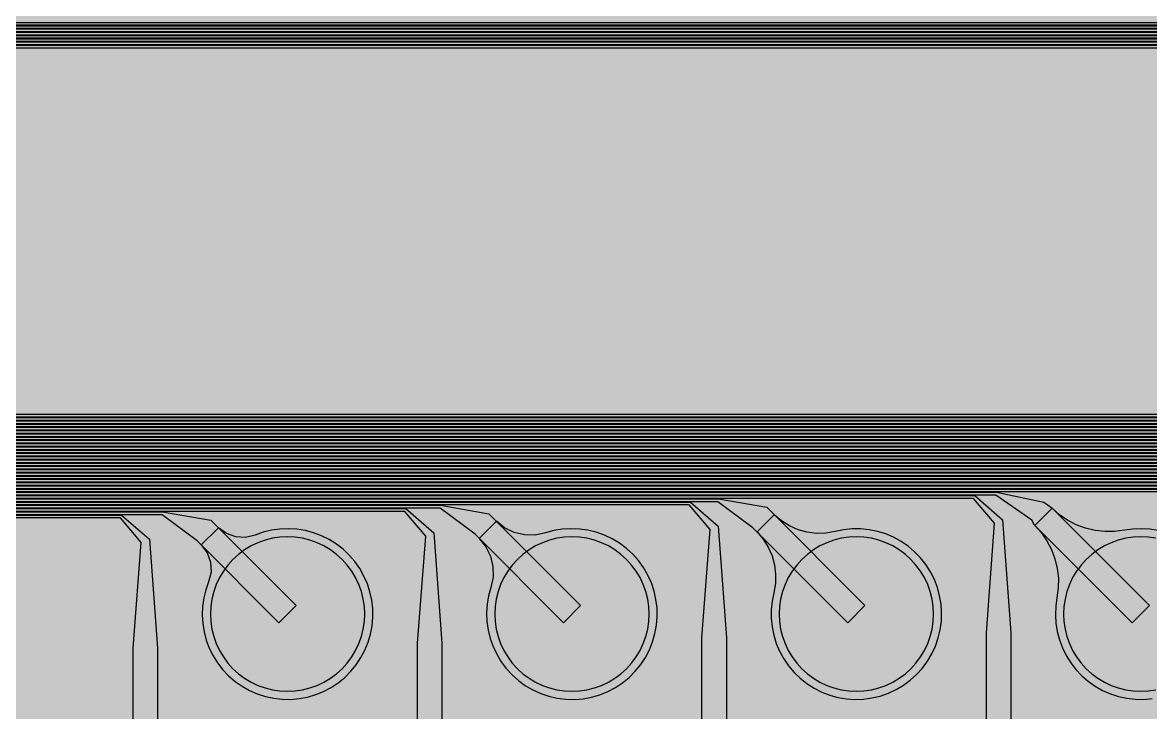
# Model space of a CAD drawing. Header units: metres. Extents: x -7231 to 10969, y -37556 to 1873.
# Drawn here: x -5395 to -4007, y -31052 to -30203 of the extents above; entities that cross this region are included whole.
import ezdxf

# ---------------------------------------------------------------- set-up
doc = ezdxf.new("R2010")
doc.units = ezdxf.units.M
for name, color, linetype in [('Metal1', 4, 'CONTINUOUS'), ('Metal2', 3, 'CONTINUOUS'), ('Polyimide', 7, 'CONTINUOUS'), ('Polyimide_Negative', 5, 'CONTINUOUS')]:
    doc.layers.add(name, color=color, linetype=linetype)

msp = doc.modelspace()

# ---------------------------------------------------------------- hatches: boundary and pattern name
at = {"layer": 'Polyimide'}
msp.add_hatch(color=7, dxfattribs=at).paths.add_polyline_path([(4065.7, -468), (4066.7, -502), (4068.5, -536), (4071.4, -570), (4075.5, -604), (4081, -638), (4088, -672), (4096.5, -706), (4106.6, -740), (4118.3, -774), (4131.6, -808), (4146.5, -842), (4162.9, -876), (4180.7, -910), (4199.8, -944), (4220.2, -978), (4241.7, -1012), (4264.2, -1046), (4287.5, -1080), (4311.5, -1114), (4336, -1148), (4360.9, -1182), (4385.9, -1216), (4410.9, -1250), (4435.7, -1284), (4460.2, -1318), (4484.2, -1352), (4507.5, -1385.9), (4530, -1419.9), (4551.5, -1453.9), (4571.9, -1487.9), (4591.1, -1521.9), (4608.9, -1555.9), (4625.3, -1589.9), (4640.1, -1623.9), (4653.4, -1657.9), (4665.1, -1691.9), (4675.2, -1725.9), (4683.7, -1759.9), (4690.7, -1793.9), (4696.2, -1827.9), (4700.3, -1861.9), (4703.2, -1895.9), (4705.1, -1929.9), (4706.1, -1963.9), (4706.4, -1997.9), (4706.5, -2031.9), (4706.5, -4793), (4710, -4838.4), (4720.2, -4882.7), (4737.1, -4925), (4760.1, -4964.2), (4788.9, -4999.5), (4822.6, -5030), (4860.5, -5055.1), (4901.8, -5074.2), (4901.8, -5074.2), (4970.7, -5105.2), (5034.7, -5145.3), (5092.8, -5193.5), (5143.8, -5249.2), (5186.9, -5311.2), (5221.2, -5378.4), (5246.2, -5449.7), (5261.4, -5523.7), (5266.5, -5599), (5261.4, -5674.3), (5246.2, -5748.3), (5221.2, -5819.6), (5186.9, -5886.8), (5143.8, -5948.8), (5092.8, -6004.5), (5034.7, -6052.7), (4970.7, -6092.8), (4901.8, -6123.8), (4860.5, -6142.9), (4822.6, -6168), (4788.9, -6198.5), (4760.1, -6233.8), (4737.1, -6273), (4720.2, -6315.3), (4710, -6359.6), (4706.5, -6405), (4706.5, -9221.5), (4710, -9266.9), (4720.2, -9311.2), (4737.1, -9353.5), (4760.1, -9392.7), (4788.9, -9428), (4822.6, -9458.5), (4860.5, -9483.6), (4901.8, -9502.7), (4970.7, -9533.7), (5034.7, -9573.8), (5092.8, -9622), (5143.8, -9677.7), (5186.9, -9739.7), (5221.2, -9806.9), (5246.2, -9878.2), (5261.4, -9952.2), (5266.5, -10027.5), (5261.4, -10102.8), (5246.2, -10176.8), (5221.2, -10248.1), (5186.9, -10315.3), (5143.8, -10377.3), (5092.8, -10433), (5034.7, -10481.2), (4970.7, -10521.3), (4901.8, -10552.3), (4860.5, -10571.4), (4822.6, -10596.5), (4788.9, -10627), (4760.1, -10662.3), (4737.1, -10701.5), (4720.2, -10743.8), (4710, -10788.1), (4706.5, -10833.5), (4706.5, -13650), (4710, -13695.4), (4720.2, -13739.7), (4737.1, -13782), (4760.1, -13821.2), (4788.9, -13856.5), (4822.6, -13887), (4860.5, -13912.1), (4901.8, -13931.2), (4970.7, -13962.2), (5034.7, -14002.2), (5092.8, -14050.5), (5143.8, -14106.2), (5186.9, -14168.2), (5221.2, -14235.4), (5246.2, -14306.7), (5261.4, -14380.7), (5266.5, -14456), (5261.4, -14531.3), (5246.2, -14605.3), (5221.2, -14676.5), (5186.9, -14743.8), (5143.8, -14805.8), (5092.8, -14861.5), (5034.7, -14909.7), (4970.7, -14949.8), (4901.8, -14980.8), (4860.5, -14999.9), (4822.6, -15025), (4788.9, -15055.5), (4760.1, -15090.8), (4737.1, -15130), (4720.2, -15172.3), (4710, -15216.6), (4706.5, -15262), (4706.5, -15456), (4720.9, -15750), (4764.1, -16041.3), (4835.7, -16326.8), (4934.9, -16604), (5060.7, -16870.2), (5212.1, -17122.7), (5387.5, -17359.2), (5585.2, -17577.3), (5803.3, -17775), (6039.8, -17950.4), (6292.3, -18101.8), (6558.4, -18227.6), (6835.6, -18326.8), (7121.2, -18398.3), (7412.4, -18441.5), (7706.5, -18456), (9969, -18456), (10047.4, -18459.8), (10125.1, -18471.4), (10201.2, -18490.4), (10275.2, -18516.9), (10346.1, -18550.5), (10413.5, -18590.8), (10476.5, -18637.6), (10534.7, -18690.3), (10587.4, -18748.5), (10634.2, -18811.5), (10674.5, -18878.9), (10708.1, -18949.8), (10734.6, -19023.8), (10753.6, -19099.9), (10765.2, -19177.6), (10769, -19256), (10769, -20895.8), (10730.2, -20951.4), (10694.6, -21009.1), (10662.2, -21068.6), (10633.2, -21129.9), (10607.6, -21192.7), (10585.5, -21256.7), (10566.9, -21322), (10552, -21388.1), (10540.8, -21455), (10533.4, -21522.3), (10529.6, -21590), (10529.6, -21657.8), (10533.4, -21725.5), (10540.8, -21792.9), (10552, -21859.7), (10566.9, -21925.9), (10585.5, -21991.1), (10607.6, -22055.2), (10633.2, -22117.9), (10662.2, -22179.2), (10694.6, -22238.7), (10730.2, -22296.4), (10769, -22352), (10769, -32454.2), (10728.7, -32510.5), (10691.7, -32568.9), (10658, -32629.3), (10627.8, -32691.6), (10601.2, -32755.4), (10578.2, -32820.7), (10558.9, -32887.1), (10543.4, -32954.5), (10531.8, -33022.7), (10524, -33091.4), (10520.1, -33160.5), (10520.1, -33229.7), (10524, -33298.8), (10531.8, -33367.5), (10543.4, -33435.7), (10558.9, -33503.1), (10578.2, -33569.5), (10601.2, -33634.8), (10627.8, -33698.6), (10658, -33760.8), (10691.7, -33821.3), (10728.7, -33879.7), (10769, -33936), (10769, -36556), (10765.2, -36634.4), (10753.6, -36712.1), (10734.6, -36788.2), (10708.1, -36862.1), (10674.5, -36933.1), (10634.2, -37000.5), (10587.4, -37063.5), (10534.7, -37121.7), (10476.5, -37174.4), (10413.5, -37221.2), (10346.1, -37261.5), (10275.2, -37295.1), (10201.2, -37321.6), (10125.1, -37340.6), (10047.4, -37352.1), (9969, -37356), (-6231, -37356), (-6309.4, -37352.1), (-6387.1, -37340.6), (-6463.2, -37321.6), (-6537.2, -37295.1), (-6608.1, -37261.5), (-6675.5, -37221.2), (-6738.5, -37174.4), (-6796.7, -37121.7), (-6849.4, -37063.5), (-6896.2, -37000.5), (-6936.5, -36933.1), (-6970.1, -36862.1), (-6996.6, -36788.2), (-7015.6, -36712.1), (-7027.2, -36634.4), (-7031, -36556), (-7031, -33936), (-6990.7, -33879.8), (-6953.7, -33821.3), (-6920, -33760.9), (-6889.8, -33698.6), (-6863.2, -33634.8), (-6840.2, -33569.5), (-6820.9, -33503.1), (-6805.4, -33435.7), (-6793.7, -33367.5), (-6785.9, -33298.8), (-6782, -33229.7), (-6782, -33160.5), (-6785.9, -33091.4), (-6793.7, -33022.7), (-6805.4, -32954.5), (-6820.9, -32887.1), (-6840.2, -32820.6), (-6863.2, -32755.4), (-6889.8, -32691.5), (-6920, -32629.3), (-6953.7, -32568.9), (-6990.7, -32510.4), (-7031, -32454.2), (-7031, -22364.8), (-6990.7, -22308.6), (-6953.7, -22250.1), (-6920, -22189.7), (-6889.8, -22127.5), (-6863.2, -22063.6), (-6840.2, -21998.4), (-6820.9, -21931.9), (-6805.4, -21864.5), (-6793.7, -21796.3), (-6785.9, -21727.6), (-6782, -21658.5), (-6782, -21589.3), (-6785.9, -21520.3), (-6793.7, -21451.5), (-6805.4, -21383.3), (-6820.9, -21315.9), (-6840.2, -21249.5), (-6863.2, -21184.2), (-6889.8, -21120.4), (-6920, -21058.1), (-6953.7, -20997.7), (-6990.7, -20939.3), (-7031, -20883), (-7031, -19256), (-7027.2, -19177.6), (-7015.6, -19099.9), (-6996.6, -19023.8), (-6970.1, -18949.8), (-6936.5, -18878.9), (-6896.2, -18811.5), (-6849.4, -18748.5), (-6796.7, -18690.3), (-6738.5, -18637.6), (-6675.5, -18590.8), (-6608.1, -18550.5), (-6537.2, -18516.9), (-6463.2, -18490.4), (-6387.1, -18471.4), (-6309.4, -18459.8), (-6231, -18456), (-3968.5, -18456), (-3674.4, -18441.5), (-3383.2, -18398.3), (-3097.6, -18326.8), (-2820.4, -18227.6), (-2554.3, -18101.8), (-2301.8, -17950.4), (-2065.3, -17775), (-1847.2, -17577.3), (-1649.5, -17359.2), (-1474.1, -17122.7), (-1322.7, -16870.2), (-1196.9, -16604), (-1097.7, -16326.8), (-1026.1, -16041.3), (-982.9, -15750), (-968.5, -15456), (-968.5, -15262), (-972, -15216.6), (-982.2, -15172.3), (-999.1, -15130), (-1022.1, -15090.8), (-1050.9, -15055.5), (-1084.6, -15025), (-1122.5, -14999.9), (-1163.8, -14980.8), (-1232.7, -14949.8), (-1296.7, -14909.7), (-1354.8, -14861.5), (-1405.8, -14805.8), (-1448.9, -14743.8), (-1483.2, -14676.5), (-1508.2, -14605.3), (-1523.4, -14531.3), (-1528.5, -14456), (-1523.4, -14380.7), (-1508.2, -14306.7), (-1483.2, -14235.4), (-1448.9, -14168.2), (-1405.8, -14106.2), (-1354.8, -14050.5), (-1296.7, -14002.2), (-1232.7, -13962.2), (-1163.8, -13931.2), (-1122.5, -13912.1), (-1084.6, -13887), (-1050.9, -13856.5), (-1022.1, -13821.2), (-999.1, -13782), (-982.2, -13739.7), (-972, -13695.4), (-968.5, -13650), (-968.5, -12309.6), (-972, -12264.3), (-982.2, -12219.9), (-999.1, -12177.7), (-1022.1, -12138.5), (-1050.9, -12103.2), (-1084.6, -12072.6), (-1122.5, -12047.5), (-1163.8, -12028.5), (-1232.7, -11997.4), (-1296.7, -11957.4), (-1354.8, -11909.1), (-1405.8, -11853.5), (-1448.9, -11791.5), (-1483.2, -11724.2), (-1508.2, -11653), (-1523.4, -11579), (-1528.5, -11503.7), (-1523.4, -11428.3), (-1508.2, -11354.4), (-1483.2, -11283.1), (-1448.9, -11215.9), (-1405.8, -11153.8), (-1354.8, -11098.2), (-1296.7, -11049.9), (-1232.7, -11009.9), (-1163.8, -10978.8), (-1122.5, -10959.8), (-1084.6, -10934.7), (-1050.9, -10904.1), (-1022.1, -10868.9), (-999.1, -10829.6), (-982.2, -10787.4), (-972, -10743), (-968.5, -10697.7), (-968.5, -9357.3), (-972, -9311.9), (-982.2, -9267.6), (-999.1, -9225.4), (-1022.1, -9186.1), (-1050.9, -9150.8), (-1084.6, -9120.3), (-1122.5, -9095.2), (-1163.8, -9076.2), (-1163.8, -9076.2), (-1232.7, -9045.1), (-1296.7, -9005.1), (-1354.8, -8956.8), (-1405.8, -8901.1), (-1448.9, -8839.1), (-1483.2, -8771.9), (-1508.2, -8700.6), (-1523.4, -8626.7), (-1528.5, -8551.3), (-1523.4, -8476), (-1508.2, -8402), (-1483.2, -8330.8), (-1448.9, -8263.5), (-1405.8, -8201.5), (-1354.8, -8145.9), (-1296.7, -8097.6), (-1232.7, -8057.6), (-1163.8, -8026.5), (-1163.8, -8026.5), (-1122.5, -8007.4), (-1084.6, -7982.4), (-1050.9, -7951.8), (-1022.1, -7916.5), (-999.1, -7877.3), (-982.2, -7835), (-972, -7790.7), (-968.5, -7745.4), (-968.5, -6405), (-972, -6359.6), (-982.2, -6315.3), (-999.1, -6273), (-1022.1, -6233.8), (-1050.9, -6198.5), (-1084.6, -6168), (-1122.5, -6142.9), (-1163.8, -6123.8), (-1163.8, -6123.8), (-1232.7, -6092.8), (-1296.7, -6052.7), (-1354.8, -6004.5), (-1405.8, -5948.8), (-1448.9, -5886.8), (-1483.2, -5819.6), (-1508.2, -5748.3), (-1523.4, -5674.3), (-1528.5, -5599), (-1523.4, -5523.7), (-1508.2, -5449.7), (-1483.2, -5378.4), (-1448.9, -5311.2), (-1405.8, -5249.2), (-1354.8, -5193.5), (-1296.7, -5145.3), (-1232.7, -5105.2), (-1163.8, -5074.2), (-1163.8, -5074.2), (-1122.5, -5055.1), (-1084.6, -5030), (-1050.9, -4999.5), (-1022.1, -4964.2), (-999.1, -4925), (-982.2, -4882.7), (-972, -4838.4), (-968.5, -4793), (-968.5, -2031.9), (-968.4, -1997.9), (-968.1, -1963.9), (-967.1, -1929.9), (-965.2, -1895.9), (-962.2, -1861.9), (-958, -1827.9), (-952.4, -1793.9), (-945.3, -1759.9), (-936.6, -1725.9), (-926.4, -1691.9), (-914.4, -1657.9), (-900.9, -1623.9), (-885.7, -1589.9), (-869.1, -1555.9), (-850.9, -1521.9), (-831.4, -1487.9), (-810.6, -1453.9), (-788.7, -1419.9), (-765.8, -1385.9), (-742.1, -1352), (-717.6, -1318), (-692.7, -1284), (-667.4, -1250), (-641.9, -1216), (-616.4, -1182), (-591.1, -1148), (-566.1, -1114), (-541.7, -1080), (-517.9, -1046), (-495, -1012), (-473.1, -978), (-452.4, -944), (-432.8, -910), (-414.7, -876), (-398, -842), (-382.9, -808), (-369.3, -774), (-357.4, -740), (-347.1, -706), (-338.4, -672), (-331.3, -638), (-325.7, -604), (-321.5, -570), (-318.6, -536), (-316.7, -502), (-315.7, -468), (-315.3, -434), (-315.2, -400), (-315.2, 401), (-315.2, 451), (-315.2, 1644), (-270.2, 1644), (-270, 1637.1), (-269.4, 1630.3), (-268.2, 1623.5), (-266.7, 1616.8), (-264.7, 1610.2), (-262.3, 1603.8), (-259.4, 1597.6), (-256.2, 1591.5), (-252.6, 1585.7), (-248.6, 1580.1), (-244.2, 1574.8), (-239.5, 1569.8), (-234.5, 1565.1), (-229.2, 1560.7), (-223.6, 1556.7), (-217.8, 1553.1), (-211.7, 1549.8), (-205.4, 1547), (-199, 1544.6), (-192.4, 1542.6), (-185.7, 1541), (-179, 1539.9), (-172.1, 1539.2), (-165.2, 1539), (-158.4, 1539.2), (-151.5, 1539.9), (-144.8, 1541), (-138.1, 1542.6), (-131.5, 1544.6), (-125.1, 1547), (-118.8, 1549.8), (-112.8, 1553.1), (-106.9, 1556.7), (-101.3, 1560.7), (-96, 1565.1), (-91, 1569.8), (-86.3, 1574.8), (-81.9, 1580.1), (-77.9, 1585.7), (-74.3, 1591.5), (-71.1, 1597.6), (-68.2, 1603.8), (-65.8, 1610.2), (-63.8, 1616.8), (-62.3, 1623.5), (-61.1, 1630.3), (-60.5, 1637.1), (-60.2, 1644), (1853, 1644), (1853, 1573), (3815.2, 1573), (3815.5, 1579.5), (3816.1, 1586.1), (3817.2, 1592.5), (3818.7, 1598.9), (3820.6, 1605.1), (3822.9, 1611.3), (3825.6, 1617.2), (3828.6, 1623), (3832.1, 1628.6), (3835.9, 1633.9), (3840.1, 1638.9), (3844.5, 1643.7), (3849.3, 1648.2), (3854.4, 1652.3), (3859.7, 1656.1), (3865.2, 1659.6), (3871, 1662.7), (3877, 1665.4), (3883.1, 1667.7), (3889.4, 1669.6), (3895.7, 1671.1), (3902.2, 1672.1), (3908.7, 1672.8), (3915.2, 1673), (3921.8, 1672.8), (3928.3, 1672.1), (3934.8, 1671.1), (3941.1, 1669.6), (3947.4, 1667.7), (3953.5, 1665.4), (3959.5, 1662.7), (3965.2, 1659.6), (3970.8, 1656.1), (3976.1, 1652.3), (3981.2, 1648.2), (3986, 1643.7), (3990.4, 1638.9), (3994.6, 1633.9), (3998.4, 1628.6), (4001.9, 1623), (4004.9, 1617.2), (4007.6, 1611.3), (4009.9, 1605.1), (4011.8, 1598.9), (4013.3, 1592.5), (4014.4, 1586.1), (4015, 1579.5), (4015.2, 1573), (4065.2, 1573), (4065.2, 451), (4065.2, 401), (4065.2, -400), (4065.3, -434), (4065.7, -468)])

# ---------------------------------------------------------------- linework, layer by layer
at = {"layer": 'Metal1'}
for points in [[(1352.7, -19211.9), (1352.7, -30199.7), (1321.7, -30230.7), (-5962.2, -30230.7), (-5993.2, -30199.7), (-5993.2, -27720.3), (-5962.2, -27689.2), (-22.8, -27689.2), (11.1, -27719.1), (21.5, -27877.1), (21.5, -28671), (-8.5, -28671), (-8.5, -27877.1), (1.9, -27722.9), (-24.2, -27692.8), (-5960.8, -27692.8), (-5989.7, -27721.7), (-5989.7, -30198.3), (-5960.8, -30227.2), (1320.3, -30227.2), (1349.2, -30198.3), (1349.2, -19211.9)], [(1608.7, -19211.9), (1608.7, -33199.7), (1577.7, -33230.7), (-5962.2, -33230.7), (-5993.2, -33199.7), (-5993.2, -30720.3), (-5962.2, -30689.2), (-22.8, -30689.2), (11.1, -30719.1), (21.5, -30877.1), (21.5, -31671), (-8.5, -31671), (-8.5, -30877.1), (1.9, -30722.9), (-24.2, -30692.8), (-5960.8, -30692.8), (-5989.7, -30721.7), (-5989.7, -33198.3), (-5960.8, -33227.2), (1576.3, -33227.2), (1605.2, -33198.3), (1605.2, -19211.9)], [(1344.7, -19211.9), (1344.7, -30191.7), (1313.7, -30222.7), (-5954.2, -30222.7), (-5985.2, -30191.7), (-5985.2, -27728.3), (-5954.2, -27697.2), (-372.8, -27697.2), (-338.9, -27727.1), (-328.5, -27883.5), (-328.5, -28671), (-358.5, -28671), (-358.5, -27883.5), (-348.1, -27730.9), (-374.2, -27700.8), (-5952.8, -27700.8), (-5981.7, -27729.7), (-5981.7, -30190.3), (-5952.8, -30219.2), (1312.3, -30219.2), (1341.2, -30190.3), (1341.2, -19211.9)], [(1600.7, -19211.9), (1600.7, -33191.7), (1569.7, -33222.7), (-5954.2, -33222.7), (-5985.2, -33191.7), (-5985.2, -30728.3), (-5954.2, -30697.2), (-372.8, -30697.2), (-338.9, -30727.1), (-328.5, -30883.5), (-328.5, -31671), (-358.5, -31671), (-358.5, -30883.5), (-348.1, -30730.9), (-374.2, -30700.8), (-5952.8, -30700.8), (-5981.7, -30729.7), (-5981.7, -33190.3), (-5952.8, -33219.2), (1568.3, -33219.2), (1597.2, -33190.3), (1597.2, -19211.9)], [(1336.7, -19211.9), (1336.7, -30183.7), (1305.7, -30214.7), (-5946.2, -30214.7), (-5977.2, -30183.7), (-5977.2, -27736.3), (-5946.2, -27705.2), (-722.8, -27705.2), (-688.9, -27735.1), (-678.5, -27889.9), (-678.5, -28671), (-708.5, -28671), (-708.5, -27889.9), (-698.1, -27738.9), (-724.2, -27708.8), (-5944.8, -27708.8), (-5973.7, -27737.7), (-5973.7, -30182.3), (-5944.8, -30211.2), (1304.3, -30211.2), (1333.2, -30182.3), (1333.2, -19211.9)], [(1592.7, -19211.9), (1592.7, -33183.7), (1561.7, -33214.7), (-5946.2, -33214.7), (-5977.2, -33183.7), (-5977.2, -30736.3), (-5946.2, -30705.2), (-722.8, -30705.2), (-688.9, -30735.1), (-678.5, -30889.9), (-678.5, -31671), (-708.5, -31671), (-708.5, -30889.9), (-698.1, -30738.9), (-724.2, -30708.8), (-5944.8, -30708.8), (-5973.7, -30737.7), (-5973.7, -33182.3), (-5944.8, -33211.2), (1560.3, -33211.2), (1589.2, -33182.3), (1589.2, -19211.9)], [(1328.7, -19211.9), (1328.7, -30175.7), (1297.7, -30206.7), (-5938.2, -30206.7), (-5969.2, -30175.7), (-5969.2, -27744.3), (-5938.2, -27713.2), (-1072.8, -27713.2), (-1038.8, -27743.1), (-1028.5, -27896.3), (-1028.5, -28671), (-1058.5, -28671), (-1058.5, -27896.3), (-1048.2, -27746.9), (-1074.2, -27716.8), (-5936.8, -27716.8), (-5965.7, -27745.7), (-5965.7, -30174.3), (-5936.8, -30203.2), (1296.3, -30203.2), (1325.2, -30174.3), (1325.2, -19211.9)], [(1584.7, -19211.9), (1584.7, -33175.7), (1553.7, -33206.7), (-5938.2, -33206.7), (-5969.2, -33175.7), (-5969.2, -30744.3), (-5938.2, -30713.2), (-1072.8, -30713.2), (-1038.8, -30743.1), (-1028.5, -30896.3), (-1028.5, -31671), (-1058.5, -31671), (-1058.5, -30896.3), (-1048.2, -30746.9), (-1074.2, -30716.8), (-5936.8, -30716.8), (-5965.7, -30745.7), (-5965.7, -33174.3), (-5936.8, -33203.2), (1552.3, -33203.2), (1581.2, -33174.3), (1581.2, -19211.9)], [(1576.7, -19211.9), (1576.7, -33167.7), (1545.7, -33198.7), (-5930.2, -33198.7), (-5961.2, -33167.7), (-5961.2, -30752.3), (-5930.2, -30721.2), (-1422.8, -30721.2), (-1388.8, -30751.1), (-1378.5, -30902.7), (-1378.5, -31671), (-1408.5, -31671), (-1408.5, -30902.7), (-1398.2, -30754.9), (-1424.2, -30724.8), (-5928.8, -30724.8), (-5957.7, -30753.7), (-5957.7, -33166.3), (-5928.8, -33195.2), (1544.3, -33195.2), (1573.2, -33166.3), (1573.2, -19211.9)], [(1568.7, -19211.9), (1568.7, -33159.7), (1537.7, -33190.7), (-5922.2, -33190.7), (-5953.2, -33159.7), (-5953.2, -30760.3), (-5922.2, -30729.2), (-1772.8, -30729.2), (-1738.8, -30759.1), (-1728.5, -30909.1), (-1728.5, -31671), (-1758.5, -31671), (-1758.5, -30909.1), (-1748.2, -30762.9), (-1774.2, -30732.8), (-5920.8, -30732.8), (-5949.7, -30761.7), (-5949.7, -33158.3), (-5920.8, -33187.2), (1536.3, -33187.2), (1565.2, -33158.3), (1565.2, -19211.9)], [(1560.7, -19211.9), (1560.7, -33151.7), (1529.7, -33182.7), (-5914.2, -33182.7), (-5945.2, -33151.7), (-5945.2, -30768.3), (-5914.2, -30737.2), (-2122.8, -30737.2), (-2088.8, -30767), (-2078.5, -30915.5), (-2078.5, -31671), (-2108.5, -31671), (-2108.5, -30915.5), (-2098.2, -30771), (-2124.2, -30740.8), (-5912.8, -30740.8), (-5941.7, -30769.7), (-5941.7, -33150.3), (-5912.8, -33179.2), (1528.3, -33179.2), (1557.2, -33150.3), (1557.2, -19211.9)], [(1552.7, -19211.9), (1552.7, -33143.7), (1521.7, -33174.7), (-5906.2, -33174.7), (-5937.2, -33143.7), (-5937.2, -30776.3), (-5906.2, -30745.2), (-2472.8, -30745.2), (-2438.7, -30775), (-2428.5, -30921.9), (-2428.5, -31671), (-2458.5, -31671), (-2458.5, -30921.9), (-2448.3, -30779), (-2474.2, -30748.8), (-5904.8, -30748.8), (-5933.7, -30777.7), (-5933.7, -33142.3), (-5904.8, -33171.2), (1520.3, -33171.2), (1549.2, -33142.3), (1549.2, -19211.9)], [(1544.7, -19211.9), (1544.7, -33135.7), (1513.7, -33166.7), (-5898.2, -33166.7), (-5929.2, -33135.7), (-5929.2, -30784.3), (-5898.2, -30753.2), (-2822.8, -30753.2), (-2788.7, -30783), (-2778.5, -30928.3), (-2778.5, -31671), (-2808.5, -31671), (-2808.5, -30928.3), (-2798.3, -30787), (-2824.2, -30756.8), (-5896.8, -30756.8), (-5925.7, -30785.7), (-5925.7, -33134.3), (-5896.8, -33163.2), (1512.3, -33163.2), (1541.2, -33134.3), (1541.2, -19211.9)], [(1536.7, -19211.9), (1536.7, -33127.7), (1505.7, -33158.7), (-5890.2, -33158.7), (-5921.2, -33127.7), (-5921.2, -30792.3), (-5890.2, -30761.2), (-3172.8, -30761.2), (-3138.7, -30791), (-3128.5, -30934.7), (-3128.5, -31671), (-3158.5, -31671), (-3158.5, -30934.7), (-3148.3, -30795), (-3174.2, -30764.8), (-5888.8, -30764.8), (-5917.7, -30793.7), (-5917.7, -33126.3), (-5888.8, -33155.2), (1504.3, -33155.2), (1533.2, -33126.3), (1533.2, -19211.9)], [(1528.7, -19211.9), (1528.7, -33119.7), (1497.7, -33150.7), (-5882.2, -33150.7), (-5913.2, -33119.7), (-5913.2, -30800.3), (-5882.2, -30769.2), (-3522.8, -30769.2), (-3488.7, -30799), (-3478.5, -30941.1), (-3478.5, -31671), (-3508.5, -31671), (-3508.5, -30941.1), (-3498.3, -30803), (-3524.2, -30772.8), (-5880.8, -30772.8), (-5909.7, -30801.7), (-5909.7, -33118.3), (-5880.8, -33147.2), (1496.3, -33147.2), (1525.2, -33118.3), (1525.2, -19211.9)], [(1520.7, -19211.9), (1520.7, -33111.7), (1489.7, -33142.7), (-5874.2, -33142.7), (-5905.2, -33111.7), (-5905.2, -30808.3), (-5874.2, -30777.2), (-3872.8, -30777.2), (-3838.6, -30807), (-3828.5, -30947.5), (-3828.5, -31671), (-3858.5, -31671), (-3858.5, -30947.5), (-3848.4, -30811), (-3874.2, -30780.8), (-5872.8, -30780.8), (-5901.7, -30809.7), (-5901.7, -33110.3), (-5872.8, -33139.2), (1488.3, -33139.2), (1517.2, -33110.3), (1517.2, -19211.9)], [(1512.7, -19211.9), (1512.7, -33103.7), (1481.7, -33134.7), (-5866.2, -33134.7), (-5897.2, -33103.7), (-5897.2, -30816.3), (-5866.2, -30785.2), (-4222.8, -30785.2), (-4188.6, -30815), (-4178.5, -30953.9), (-4178.5, -31671), (-4208.5, -31671), (-4208.5, -30953.9), (-4198.4, -30819), (-4224.2, -30788.8), (-5864.8, -30788.8), (-5893.7, -30817.7), (-5893.7, -33102.3), (-5864.8, -33131.2), (1480.3, -33131.2), (1509.2, -33102.3), (1509.2, -19211.9)], [(1504.7, -19211.9), (1504.7, -33095.7), (1473.7, -33126.7), (-5858.2, -33126.7), (-5889.2, -33095.7), (-5889.2, -30824.3), (-5858.2, -30793.2), (-4572.8, -30793.2), (-4538.6, -30823), (-4528.5, -30960.3), (-4528.5, -31671), (-4558.5, -31671), (-4558.5, -30960.3), (-4548.4, -30827), (-4574.2, -30796.8), (-5856.8, -30796.8), (-5885.7, -30825.7), (-5885.7, -33094.3), (-5856.8, -33123.2), (1472.3, -33123.2), (1501.2, -33094.3), (1501.2, -19211.9)], [(1496.7, -19211.9), (1496.7, -33087.7), (1465.7, -33118.7), (-5850.2, -33118.7), (-5881.2, -33087.7), (-5881.2, -30832.3), (-5850.2, -30801.2), (-4922.8, -30801.2), (-4888.6, -30831), (-4878.5, -30966.7), (-4878.5, -31671), (-4908.5, -31671), (-4908.5, -30966.7), (-4898.4, -30835), (-4924.2, -30804.8), (-5848.8, -30804.8), (-5877.7, -30833.7), (-5877.7, -33086.3), (-5848.8, -33115.2), (1464.3, -33115.2), (1493.2, -33086.3), (1493.2, -19211.9)], [(1488.7, -19211.9), (1488.7, -33079.7), (1457.7, -33110.7), (-5842.2, -33110.7), (-5873.2, -33079.7), (-5873.2, -30840.3), (-5842.2, -30809.2), (-5272.8, -30809.2), (-5238.5, -30838.9), (-5228.5, -30973.1), (-5228.5, -31671), (-5258.5, -31671), (-5258.5, -30973.1), (-5248.5, -30843.1), (-5274.2, -30812.8), (-5840.8, -30812.8), (-5869.7, -30841.7), (-5869.7, -33078.3), (-5840.8, -33107.2), (1456.3, -33107.2), (1485.2, -33078.3), (1485.2, -19211.9)]]:
    msp.add_lwpolyline(points, dxfattribs=at)
at = {"layer": 'Metal2'}
for points in [[(1356.7, -19211.9), (1356.7, -30203.7), (1325.7, -30234.7), (-5966.2, -30234.7), (-5997.2, -30203.7), (-5997.2, -27716.3), (-5966.2, -27685.2), (10.8, -27685.2), (60.3, -27707.9), (109.5, -27776.6), (194.5, -27923.5), (168.5, -27938.5), (83.5, -27791.6), (50.3, -27718), (9.8, -27688.8), (-5964.8, -27688.8), (-5993.7, -27717.7), (-5993.7, -30202.3), (-5964.8, -30231.2), (1324.3, -30231.2), (1353.2, -30202.3), (1353.2, -19211.9)], [(1612.7, -19211.9), (1612.7, -33203.7), (1581.7, -33234.7), (-5966.2, -33234.7), (-5997.2, -33203.7), (-5997.2, -30716.3), (-5966.2, -30685.2), (10.8, -30685.2), (60.3, -30707.9), (109.5, -30776.6), (194.5, -30923.5), (168.5, -30938.5), (83.5, -30791.6), (50.3, -30718), (9.8, -30688.8), (-5964.8, -30688.8), (-5993.7, -30717.7), (-5993.7, -33202.3), (-5964.8, -33231.2), (1580.3, -33231.2), (1609.2, -33202.3), (1609.2, -19211.9)], [(1348.7, -19211.9), (1348.7, -30195.7), (1317.7, -30226.7), (-5958.2, -30226.7), (-5989.2, -30195.7), (-5989.2, -27724.3), (-5958.2, -27693.2), (-339.3, -27693.2), (-289.1, -27715.4), (-242.8, -27777.7), (-155.6, -27923.3), (-181.4, -27938.7), (-268.5, -27793.1), (-299.5, -27726.1), (-340.2, -27696.8), (-5956.8, -27696.8), (-5985.7, -27725.7), (-5985.7, -30194.3), (-5956.8, -30223.2), (1316.3, -30223.2), (1345.2, -30194.3), (1345.2, -19211.9)], [(1604.7, -19211.9), (1604.7, -33195.7), (1573.7, -33226.7), (-5958.2, -33226.7), (-5989.2, -33195.7), (-5989.2, -30724.3), (-5958.2, -30693.2), (-339.3, -30693.2), (-289.1, -30715.4), (-242.8, -30777.7), (-155.6, -30923.3), (-181.4, -30938.7), (-268.5, -30793.1), (-299.5, -30726.1), (-340.2, -30696.8), (-5956.8, -30696.8), (-5985.7, -30725.7), (-5985.7, -33194.3), (-5956.8, -33223.2), (1572.3, -33223.2), (1601.2, -33194.3), (1601.2, -19211.9)], [(1340.7, -19211.9), (1340.7, -30187.7), (1309.7, -30218.7), (-5950.2, -30218.7), (-5981.2, -30187.7), (-5981.2, -27732.3), (-5950.2, -27701.2), (-689.3, -27701.2), (-638.6, -27722.9), (-595.1, -27778.8), (-505.7, -27923.1), (-531.3, -27938.9), (-620.6, -27794.6), (-649.3, -27734.1), (-690.2, -27704.8), (-5948.8, -27704.8), (-5977.7, -27733.7), (-5977.7, -30186.3), (-5948.8, -30215.2), (1308.3, -30215.2), (1337.2, -30186.3), (1337.2, -19211.9)], [(1596.7, -19211.9), (1596.7, -33187.7), (1565.7, -33218.7), (-5950.2, -33218.7), (-5981.2, -33187.7), (-5981.2, -30732.3), (-5950.2, -30701.2), (-689.3, -30701.2), (-638.6, -30722.9), (-595.1, -30778.8), (-505.7, -30923.1), (-531.3, -30938.9), (-620.6, -30794.6), (-649.3, -30734.1), (-690.2, -30704.8), (-5948.8, -30704.8), (-5977.7, -30733.7), (-5977.7, -33186.3), (-5948.8, -33215.2), (1564.3, -33215.2), (1593.2, -33186.3), (1593.2, -19211.9)], [(1332.7, -19211.9), (1332.7, -30179.7), (1301.7, -30210.7), (-5942.2, -30210.7), (-5973.2, -30179.7), (-5973.2, -27740.3), (-5942.2, -27709.2), (-1039.3, -27709.2), (-988, -27730.3), (-947.5, -27780.1), (-855.9, -27922.9), (-881.1, -27939.1), (-972.8, -27796.3), (-999, -27742.2), (-1040.2, -27712.8), (-5940.8, -27712.8), (-5969.7, -27741.7), (-5969.7, -30178.3), (-5940.8, -30207.2), (1300.3, -30207.2), (1329.2, -30178.3), (1329.2, -19211.9)], [(1588.7, -19211.9), (1588.7, -33179.7), (1557.7, -33210.7), (-5942.2, -33210.7), (-5973.2, -33179.7), (-5973.2, -30740.3), (-5942.2, -30709.2), (-1039.3, -30709.2), (-988, -30730.3), (-947.5, -30780.1), (-855.9, -30922.9), (-881.1, -30939.1), (-972.8, -30796.3), (-999, -30742.2), (-1040.2, -30712.8), (-5940.8, -30712.8), (-5969.7, -30741.7), (-5969.7, -33178.3), (-5940.8, -33207.2), (1556.3, -33207.2), (1585.2, -33178.3), (1585.2, -19211.9)], [(1580.7, -19211.9), (1580.7, -33171.7), (1549.7, -33202.7), (-5934.2, -33202.7), (-5965.2, -33171.7), (-5965.2, -30748.3), (-5934.2, -30717.2), (-1389.3, -30717.2), (-1337.4, -30737.7), (-1300.1, -30781.4), (-1206, -30922.7), (-1231, -30939.3), (-1325.1, -30798.1), (-1348.8, -30750.3), (-1390.2, -30720.8), (-5932.8, -30720.8), (-5961.7, -30749.7), (-5961.7, -33170.3), (-5932.8, -33199.2), (1548.3, -33199.2), (1577.2, -33170.3), (1577.2, -19211.9)], [(1572.7, -19211.9), (1572.7, -33163.7), (1541.7, -33194.7), (-5926.2, -33194.7), (-5957.2, -33163.7), (-5957.2, -30756.3), (-5926.2, -30725.2), (-1739.3, -30725.2), (-1686.7, -30745), (-1652.8, -30782.9), (-1556.2, -30922.5), (-1580.8, -30939.5), (-1677.4, -30800), (-1698.6, -30758.4), (-1740.1, -30728.8), (-5924.8, -30728.8), (-5953.7, -30757.7), (-5953.7, -33162.3), (-5924.8, -33191.2), (1540.3, -33191.2), (1569.2, -33162.3), (1569.2, -19211.9)], [(1564.7, -19211.9), (1564.7, -33155.7), (1533.7, -33186.7), (-5918.2, -33186.7), (-5949.2, -33155.7), (-5949.2, -30764.3), (-5918.2, -30733.2), (-2089.3, -30733.2), (-2036, -30752.2), (-2005.5, -30784.5), (-1906.3, -30922.2), (-1930.7, -30939.8), (-2029.9, -30802.1), (-2048.3, -30766.5), (-2090.1, -30736.8), (-5916.8, -30736.8), (-5945.7, -30765.7), (-5945.7, -33154.3), (-5916.8, -33183.2), (1532.3, -33183.2), (1561.2, -33154.3), (1561.2, -19211.9)], [(1556.7, -19211.9), (1556.7, -33147.7), (1525.7, -33178.7), (-5910.2, -33178.7), (-5941.2, -33147.7), (-5941.2, -30772.3), (-5910.2, -30741.2), (-2439.3, -30741.2), (-2385.3, -30759.3), (-2358.4, -30786.3), (-2256.5, -30922), (-2280.5, -30940), (-2382.4, -30804.3), (-2398.1, -30774.7), (-2440.1, -30744.8), (-5908.8, -30744.8), (-5937.7, -30773.7), (-5937.7, -33146.3), (-5908.8, -33175.2), (1524.3, -33175.2), (1553.2, -33146.3), (1553.2, -19211.9)], [(1548.7, -19211.9), (1548.7, -33139.7), (1517.7, -33170.7), (-5902.2, -33170.7), (-5933.2, -33139.7), (-5933.2, -30780.3), (-5902.2, -30749.2), (-2789.3, -30749.2), (-2734.5, -30766.3), (-2711.4, -30788.2), (-2606.7, -30921.7), (-2630.3, -30940.3), (-2735.1, -30806.7), (-2747.9, -30782.9), (-2790.1, -30752.8), (-5900.8, -30752.8), (-5929.7, -30781.7), (-5929.7, -33138.3), (-5900.8, -33167.2), (1516.3, -33167.2), (1545.2, -33138.3), (1545.2, -19211.9)], [(1540.7, -19211.9), (1540.7, -33131.7), (1509.7, -33162.7), (-5894.2, -33162.7), (-5925.2, -33131.7), (-5925.2, -30788.3), (-5894.2, -30757.2), (-3170.2, -30757.2), (-3114.1, -30772.4), (-3077.9, -30800.4), (-2957.9, -30920.4), (-2979.1, -30941.6), (-3099.1, -30821.6), (-3124.5, -30788), (-3170.8, -30760.8), (-5892.8, -30760.8), (-5921.7, -30789.7), (-5921.7, -33130.3), (-5892.8, -33159.2), (1508.3, -33159.2), (1537.2, -33130.3), (1537.2, -19211.9)], [(1532.7, -19211.9), (1532.7, -33123.7), (1501.7, -33154.7), (-5886.2, -33154.7), (-5917.2, -33123.7), (-5917.2, -30796.3), (-5886.2, -30765.2), (-3512.2, -30765.2), (-3455.5, -30779.6), (-3427.9, -30800.4), (-3307.9, -30920.4), (-3329.1, -30941.6), (-3449.1, -30821.6), (-3467, -30796.8), (-3512.8, -30768.8), (-5884.8, -30768.8), (-5913.7, -30797.7), (-5913.7, -33122.3), (-5884.8, -33151.2), (1500.3, -33151.2), (1529.2, -33122.3), (1529.2, -19211.9)], [(1524.7, -19211.9), (1524.7, -33115.7), (1493.7, -33146.7), (-5878.2, -33146.7), (-5909.2, -33115.7), (-5909.2, -30804.3), (-5878.2, -30773.2), (-3854.2, -30773.2), (-3796.8, -30786.6), (-3777.9, -30800.4), (-3657.9, -30920.4), (-3679.1, -30941.6), (-3799.1, -30821.6), (-3809.7, -30805.9), (-3854.8, -30776.8), (-5876.8, -30776.8), (-5905.7, -30805.7), (-5905.7, -33114.3), (-5876.8, -33143.2), (1492.3, -33143.2), (1521.2, -33114.3), (1521.2, -19211.9)], [(1516.7, -19211.9), (1516.7, -33107.7), (1485.7, -33138.7), (-5870.2, -33138.7), (-5901.2, -33107.7), (-5901.2, -30812.3), (-5870.2, -30781.2), (-4196.2, -30781.2), (-4137.9, -30793.2), (-4127.9, -30800.4), (-4007.9, -30920.4), (-4029.1, -30941.6), (-4149.1, -30821.6), (-4152.7, -30815.3), (-4196.8, -30784.8), (-5868.8, -30784.8), (-5897.7, -30813.7), (-5897.7, -33106.3), (-5868.8, -33135.2), (1484.3, -33135.2), (1513.2, -33106.3), (1513.2, -19211.9)], [(1508.7, -19211.9), (1508.7, -33099.7), (1477.7, -33130.7), (-5862.2, -33130.7), (-5893.2, -33099.7), (-5893.2, -30820.3), (-5862.2, -30789.2), (-4538.2, -30789.2), (-4478.8, -30799.5), (-4357.9, -30920.4), (-4379.1, -30941.6), (-4495.8, -30824.9), (-4538.8, -30792.8), (-5860.8, -30792.8), (-5889.7, -30821.7), (-5889.7, -33098.3), (-5860.8, -33127.2), (1476.3, -33127.2), (1505.2, -33098.3), (1505.2, -19211.9)], [(1500.7, -19211.9), (1500.7, -33091.7), (1469.7, -33122.7), (-5854.2, -33122.7), (-5885.2, -33091.7), (-5885.2, -30828.3), (-5854.2, -30797.2), (-4880.2, -30797.2), (-4820.8, -30807.5), (-4707.9, -30920.4), (-4729.1, -30941.6), (-4837.8, -30832.9), (-4880.8, -30800.8), (-5852.8, -30800.8), (-5881.7, -30829.7), (-5881.7, -33090.3), (-5852.8, -33119.2), (1468.3, -33119.2), (1497.2, -33090.3), (1497.2, -19211.9)], [(1492.7, -19211.9), (1492.7, -33083.7), (1461.7, -33114.7), (-5846.2, -33114.7), (-5877.2, -33083.7), (-5877.2, -30836.3), (-5846.2, -30805.2), (-5222.2, -30805.2), (-5162.8, -30815.5), (-5057.9, -30920.4), (-5079.1, -30941.6), (-5179.8, -30840.9), (-5222.8, -30808.8), (-5844.8, -30808.8), (-5873.7, -30837.7), (-5873.7, -33082.3), (-5844.8, -33111.2), (1460.3, -33111.2), (1489.2, -33082.3), (1489.2, -19211.9)], [(-3996.9, -30828.3), (-4007.2, -30826.6), (-4017.7, -30826), (-4028.2, -30826.4), (-4038.6, -30827.9), (-4050.6, -30829.5), (-4062.7, -30829.6), (-4074.7, -30828.3), (-4086.4, -30825.4), (-4097.8, -30821.2), (-4108.5, -30815.6), (-4118.5, -30808.8), (-4127.5, -30800.8), (-4148.7, -30822), (-4148.7, -30822), (-4140.7, -30831), (-4133.9, -30841), (-4128.3, -30851.7), (-4124.1, -30863.1), (-4121.2, -30874.8), (-4119.9, -30886.8), (-4120, -30898.9), (-4121.6, -30910.9), (-4123.1, -30921.3), (-4123.5, -30931.8), (-4122.9, -30942.3), (-4121.2, -30952.6), (-4118.6, -30962.8), (-4114.9, -30972.6), (-4110.3, -30982), (-4104.7, -30990.9), (-4098.3, -30999.2), (-4091.1, -31006.8), (-4083.2, -31013.7), (-4074.6, -31019.7), (-4065.5, -31024.9), (-4055.9, -31029.1), (-4045.9, -31032.4), (-4035.6, -31034.6), (-4025.2, -31035.8), (-4014.7, -31035.9), (-4004.3, -31035)]]:
    msp.add_lwpolyline(points, dxfattribs=at)
for points in [[(-4490.7, -30830), (-4483.2, -30838.8), (-4477, -30848.6), (-4472.3, -30859.2), (-4469.2, -30870.4), (-4467.8, -30881.9), (-4468.2, -30893.5), (-4470.2, -30904.9), (-4472.3, -30915.3), (-4473.4, -30925.7), (-4473.4, -30936.2), (-4472.3, -30946.7), (-4470.2, -30957), (-4467.1, -30967.1), (-4463, -30976.8), (-4457.9, -30986), (-4452, -30994.7), (-4445.2, -31002.7), (-4437.6, -31010), (-4429.4, -31016.6), (-4420.5, -31022.2), (-4411.1, -31027), (-4401.3, -31030.7), (-4391.1, -31033.5), (-4380.8, -31035.3), (-4370.3, -31036), (-4359.7, -31035.6), (-4349.3, -31034.2), (-4339.1, -31031.8), (-4329.1, -31028.3), (-4319.6, -31023.9), (-4310.5, -31018.5), (-4302.1, -31012.3), (-4294.3, -31005.2), (-4287.2, -30997.4), (-4281, -30989), (-4275.6, -30979.9), (-4271.2, -30970.4), (-4267.7, -30960.4), (-4265.3, -30950.2), (-4263.9, -30939.8), (-4263.5, -30929.2), (-4264.2, -30918.7), (-4266, -30908.4), (-4268.8, -30898.2), (-4272.5, -30888.4), (-4277.3, -30879), (-4282.9, -30870.1), (-4289.5, -30861.9), (-4296.8, -30854.3), (-4304.8, -30847.5), (-4313.5, -30841.6), (-4322.7, -30836.5), (-4332.4, -30832.4), (-4342.5, -30829.3), (-4352.8, -30827.2), (-4363.3, -30826.1), (-4373.8, -30826.1), (-4384.2, -30827.2), (-4394.6, -30829.3), (-4406, -30831.3), (-4417.6, -30831.7), (-4429.1, -30830.3), (-4440.3, -30827.2), (-4450.9, -30822.5), (-4460.7, -30816.3), (-4469.5, -30808.8), (-4490.7, -30830)], [(-5174.7, -30846), (-5167.5, -30855.7), (-5163.4, -30867.2), (-5162.7, -30879.4), (-5165.7, -30891.2), (-5169.1, -30901.1), (-5171.6, -30911.2), (-5173.1, -30921.6), (-5173.5, -30932.1), (-5172.9, -30942.6), (-5171.2, -30952.9), (-5168.5, -30963), (-5164.8, -30972.8), (-5160.2, -30982.2), (-5154.6, -30991.1), (-5148.2, -30999.4), (-5141, -31007), (-5133, -31013.8), (-5124.5, -31019.8), (-5115.3, -31025), (-5105.7, -31029.2), (-5095.8, -31032.4), (-5085.5, -31034.6), (-5075.1, -31035.8), (-5064.6, -31035.9), (-5054.2, -31035), (-5043.9, -31033.1), (-5033.9, -31030.1), (-5024.2, -31026.2), (-5014.9, -31021.3), (-5006.2, -31015.5), (-4998.1, -31008.9), (-4990.6, -31001.4), (-4984, -30993.3), (-4978.2, -30984.6), (-4973.3, -30975.3), (-4969.4, -30965.6), (-4966.4, -30955.6), (-4964.5, -30945.3), (-4963.6, -30934.9), (-4963.7, -30924.4), (-4964.9, -30914), (-4967.1, -30903.7), (-4970.3, -30893.8), (-4974.5, -30884.2), (-4979.7, -30875), (-4985.7, -30866.5), (-4992.5, -30858.5), (-5000.1, -30851.3), (-5008.4, -30844.9), (-5017.3, -30839.3), (-5026.7, -30834.7), (-5036.5, -30831), (-5046.6, -30828.3), (-5056.9, -30826.6), (-5067.4, -30826), (-5077.9, -30826.4), (-5088.3, -30827.9), (-5098.4, -30830.4), (-5108.3, -30833.8), (-5120.1, -30836.8), (-5132.3, -30836.1), (-5143.8, -30832), (-5153.5, -30824.8), (-5174.7, -30846)], [(-4832.7, -30838), (-4824.6, -30848.1), (-4818.9, -30859.9), (-4815.8, -30872.6), (-4815.6, -30885.6), (-4818.3, -30898.4), (-4821.1, -30908.6), (-4822.8, -30919), (-4823.5, -30929.6), (-4823.1, -30940.2), (-4821.6, -30950.6), (-4819.1, -30960.9), (-4815.6, -30970.9), (-4811.1, -30980.5), (-4805.7, -30989.6), (-4799.3, -30998), (-4792.2, -31005.8), (-4784.3, -31012.9), (-4775.7, -31019.1), (-4766.5, -31024.4), (-4756.9, -31028.7), (-4746.8, -31032.1), (-4736.5, -31034.4), (-4726, -31035.7), (-4715.4, -31036), (-4704.9, -31035.1), (-4694.5, -31033.2), (-4684.3, -31030.3), (-4674.5, -31026.3), (-4665.1, -31021.4), (-4656.3, -31015.6), (-4648.1, -31008.9), (-4640.6, -31001.4), (-4633.9, -30993.2), (-4628.1, -30984.4), (-4623.2, -30975), (-4619.2, -30965.2), (-4616.3, -30955), (-4614.4, -30944.6), (-4613.5, -30934.1), (-4613.8, -30923.5), (-4615.1, -30913), (-4617.4, -30902.7), (-4620.8, -30892.6), (-4625.1, -30883), (-4630.4, -30873.8), (-4636.6, -30865.2), (-4643.7, -30857.3), (-4651.5, -30850.2), (-4659.9, -30843.8), (-4669, -30838.4), (-4678.6, -30833.9), (-4688.6, -30830.4), (-4698.9, -30827.9), (-4709.3, -30826.4), (-4719.9, -30826), (-4730.5, -30826.7), (-4740.9, -30828.4), (-4751.1, -30831.2), (-4763.9, -30833.9), (-4776.9, -30833.7), (-4789.6, -30830.6), (-4801.4, -30824.9), (-4811.5, -30816.8), (-4832.7, -30838)]]:
    msp.add_lwpolyline(points, close=True, dxfattribs=at)
at = {"layer": 'Polyimide_Negative'}
for points in [[(-4973.5, -30931), (-4974, -30921.7), (-4975.3, -30912.5), (-4977.6, -30903.4), (-4980.7, -30894.6), (-4984.7, -30886.2), (-4989.5, -30878.2), (-4995.1, -30870.7), (-5001.3, -30863.8), (-5008.2, -30857.6), (-5015.7, -30852), (-5023.7, -30847.2), (-5032.1, -30843.2), (-5040.9, -30840.1), (-5050, -30837.8), (-5059.2, -30836.5), (-5068.5, -30836), (-5077.8, -30836.5), (-5087, -30837.8), (-5096.1, -30840.1), (-5104.9, -30843.2), (-5113.3, -30847.2), (-5121.3, -30852), (-5128.8, -30857.6), (-5135.7, -30863.8), (-5141.9, -30870.7), (-5147.5, -30878.2), (-5152.3, -30886.2), (-5156.3, -30894.6), (-5159.4, -30903.4), (-5161.7, -30912.5), (-5163, -30921.7), (-5163.5, -30931), (-5163, -30940.3), (-5161.7, -30949.5), (-5159.4, -30958.6), (-5156.3, -30967.4), (-5152.3, -30975.8), (-5147.5, -30983.8), (-5141.9, -30991.3), (-5135.7, -30998.2), (-5128.8, -31004.4), (-5121.3, -31010), (-5113.3, -31014.8), (-5104.9, -31018.8), (-5096.1, -31021.9), (-5087, -31024.2), (-5077.8, -31025.5), (-5068.5, -31026), (-5059.2, -31025.5), (-5050, -31024.2), (-5040.9, -31021.9), (-5032.1, -31018.8), (-5023.7, -31014.8), (-5015.7, -31010), (-5008.2, -31004.4), (-5001.3, -30998.2), (-4995.1, -30991.3), (-4989.5, -30983.8), (-4984.7, -30975.8), (-4980.7, -30967.4), (-4977.6, -30958.6), (-4975.3, -30949.5), (-4974, -30940.3), (-4973.5, -30931)], [(-4623.5, -30931), (-4624, -30921.7), (-4625.3, -30912.5), (-4627.6, -30903.4), (-4630.7, -30894.6), (-4634.7, -30886.2), (-4639.5, -30878.2), (-4645.1, -30870.7), (-4651.3, -30863.8), (-4658.2, -30857.6), (-4665.7, -30852), (-4673.7, -30847.2), (-4682.1, -30843.2), (-4690.9, -30840.1), (-4700, -30837.8), (-4709.2, -30836.5), (-4718.5, -30836), (-4727.8, -30836.5), (-4737, -30837.8), (-4746.1, -30840.1), (-4754.9, -30843.2), (-4763.3, -30847.2), (-4771.3, -30852), (-4778.8, -30857.6), (-4785.7, -30863.8), (-4791.9, -30870.7), (-4797.5, -30878.2), (-4802.3, -30886.2), (-4806.3, -30894.6), (-4809.4, -30903.4), (-4811.7, -30912.5), (-4813, -30921.7), (-4813.5, -30931), (-4813, -30940.3), (-4811.7, -30949.5), (-4809.4, -30958.6), (-4806.3, -30967.4), (-4802.3, -30975.8), (-4797.5, -30983.8), (-4791.9, -30991.3), (-4785.7, -30998.2), (-4778.8, -31004.4), (-4771.3, -31010), (-4763.3, -31014.8), (-4754.9, -31018.8), (-4746.1, -31021.9), (-4737, -31024.2), (-4727.8, -31025.5), (-4718.5, -31026), (-4709.2, -31025.5), (-4700, -31024.2), (-4690.9, -31021.9), (-4682.1, -31018.8), (-4673.7, -31014.8), (-4665.7, -31010), (-4658.2, -31004.4), (-4651.3, -30998.2), (-4645.1, -30991.3), (-4639.5, -30983.8), (-4634.7, -30975.8), (-4630.7, -30967.4), (-4627.6, -30958.6), (-4625.3, -30949.5), (-4624, -30940.3), (-4623.5, -30931)], [(-4273.5, -30931), (-4274, -30921.7), (-4275.3, -30912.5), (-4277.6, -30903.4), (-4280.7, -30894.6), (-4284.7, -30886.2), (-4289.5, -30878.2), (-4295.1, -30870.7), (-4301.3, -30863.8), (-4308.2, -30857.6), (-4315.7, -30852), (-4323.7, -30847.2), (-4332.1, -30843.2), (-4340.9, -30840.1), (-4350, -30837.8), (-4359.2, -30836.5), (-4368.5, -30836), (-4377.8, -30836.5), (-4387, -30837.8), (-4396.1, -30840.1), (-4404.9, -30843.2), (-4413.3, -30847.2), (-4421.3, -30852), (-4428.8, -30857.6), (-4435.7, -30863.8), (-4441.9, -30870.7), (-4447.5, -30878.2), (-4452.3, -30886.2), (-4456.3, -30894.6), (-4459.4, -30903.4), (-4461.7, -30912.5), (-4463, -30921.7), (-4463.5, -30931), (-4463, -30940.3), (-4461.7, -30949.5), (-4459.4, -30958.6), (-4456.3, -30967.4), (-4452.3, -30975.8), (-4447.5, -30983.8), (-4441.9, -30991.3), (-4435.7, -30998.2), (-4428.8, -31004.4), (-4421.3, -31010), (-4413.3, -31014.8), (-4404.9, -31018.8), (-4396.1, -31021.9), (-4387, -31024.2), (-4377.8, -31025.5), (-4368.5, -31026), (-4359.2, -31025.5), (-4350, -31024.2), (-4340.9, -31021.9), (-4332.1, -31018.8), (-4323.7, -31014.8), (-4315.7, -31010), (-4308.2, -31004.4), (-4301.3, -30998.2), (-4295.1, -30991.3), (-4289.5, -30983.8), (-4284.7, -30975.8), (-4280.7, -30967.4), (-4277.6, -30958.6), (-4275.3, -30949.5), (-4274, -30940.3), (-4273.5, -30931)]]:
    msp.add_lwpolyline(points, close=True, dxfattribs=at)
msp.add_lwpolyline([(-4000, -30837.8), (-4009.2, -30836.5), (-4018.5, -30836), (-4027.8, -30836.5), (-4037, -30837.8), (-4046.1, -30840.1), (-4054.9, -30843.2), (-4063.3, -30847.2), (-4071.3, -30852), (-4078.8, -30857.6), (-4085.7, -30863.8), (-4091.9, -30870.7), (-4097.5, -30878.2), (-4102.3, -30886.2), (-4106.3, -30894.6), (-4109.4, -30903.4), (-4111.7, -30912.5), (-4113, -30921.7), (-4113.5, -30931), (-4113, -30940.3), (-4111.7, -30949.5), (-4109.4, -30958.6), (-4106.3, -30967.4), (-4102.3, -30975.8), (-4097.5, -30983.8), (-4091.9, -30991.3), (-4085.7, -30998.2), (-4078.8, -31004.4), (-4071.3, -31010), (-4063.3, -31014.8), (-4054.9, -31018.8), (-4046.1, -31021.9), (-4037, -31024.2), (-4027.8, -31025.5), (-4018.5, -31026), (-4009.2, -31025.5), (-4000, -31024.2)], dxfattribs=at)

doc.saveas('drawing.dxf')
